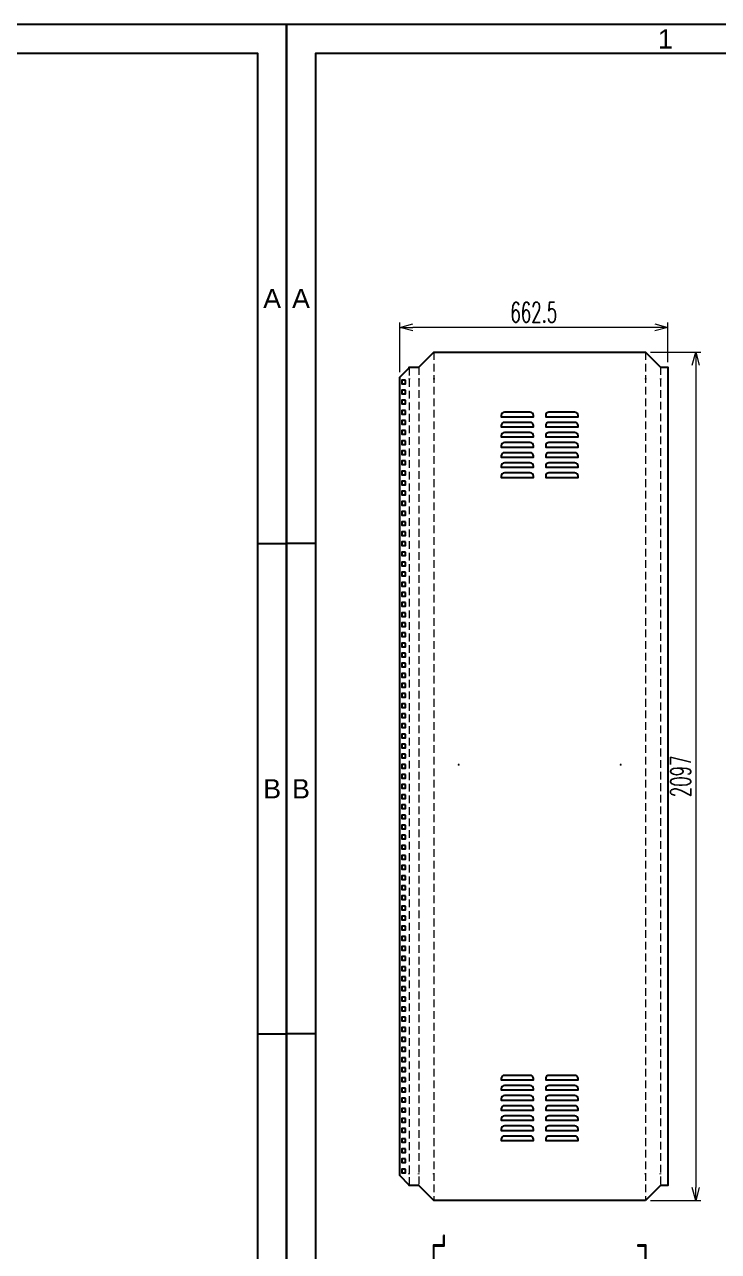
# Model space of a CAD drawing. Header units: millimetres. Extents: x 173893 to 258446, y -176540 to -123824.
# Drawn here: x 197331 to 199045, y -163751 to -160719 of the extents above; entities that cross this region are included whole.
import ezdxf
from ezdxf.enums import TextEntityAlignment as Align

# ---------------------------------------------------------------- set-up
doc = ezdxf.new("R2010")
doc.units = ezdxf.units.MM
doc.header["$LTSCALE"] = 3
doc.linetypes.add('HIDDEN', pattern=[9.525, 6.35, -3.175])
doc.layers.add('@.DM. NÉT ĐỨT', color=8, linetype='HIDDEN', lineweight=9)
for name, color, linetype in [('@.TEXT', 7, 'Continuous'), ('@.VISIBLE', 7, 'Continuous'), ('dim', 7, 'Continuous')]:
    doc.layers.add(name, color=color, linetype=linetype)
doc.styles.add('Ann_w01', font='romans.shx', dxfattribs={"width": 0.6, "bigfont": 'chineset.shx'})
doc.styles.add('Arial', font='arial.ttf')
doc.dimstyles.new('Dim 01_SC25', dxfattribs={"dimscale": 25, "dimtxt": 2, "dimasz": 1.3, "dimexe": 0.5, "dimexo": 0.5, "dimgap": 0.5, "dimtad": 1, "dimdec": 1, "dimzin": 12, "dimdsep": 46, "dimtxsty": 'Ann_w01', "dimblk": 'OPEN30', "dimcen": 1.5, "dimclrd": 6, "dimclre": 6, "dimclrt": 3, "dimadec": 1, "dimazin": 3, "dimtm": 1e-09, "dimtfac": 1, "dimtdec": 1, "dimtix": 1, "dimtmove": 0, "dimatfit": 3, "dimldrblk": 'OPEN30', "dimfxl": 1, "dimtolj": 1, "dimlwd": 0, "dimlwe": 0, "dimarcsym": 0})

# ---------------------------------------------------------------- blocks, each defined once
blk = doc.blocks.new('KHUNG BAN VE (Made by Tung)')
at = {"layer": '@.VISIBLE', "color": 8}
for p, q in [((3, 156), (0, 156)), ((294, 156), (297, 156)), ((3, 105), (0, 105)), ((294, 105), (297, 105))]:
    blk.add_line(p, q, dxfattribs=at)
for points in [[(0, 0), (297, 0), (297, 210), (0, 210)], [(3, 3), (294, 3), (294, 207), (3, 207)]]:
    blk.add_lwpolyline(points, close=True, dxfattribs=at)
at = {"layer": '@.TEXT', "color": 1, "style": 'Arial'}
for s, p in [('1', (39.375, 208.5)), ('A', (1.5, 181.5)), ('A', (295.5, 181.5)), ('B', (1.5, 130.5)), ('B', (295.5, 130.5))]:
    blk.add_text(s, height=2, dxfattribs=at).set_placement(p, align=Align.MIDDLE_CENTER)
for tag, height, p in [('DESIGNER_NAME', 2, (38, 15.5)), ('PROJECT_CODE', 2, (258.5, 15.5)), ('SCALE', 2, (289, 15.5)), ('APPROVED_NAME', 2, (38, 10.5)), ('CUSTOMER_NAME', 2, (258.5, 10.5)), ('PAGE', 2, (289, 10.5)), ('DRAWING_NAME', 4, (173, 8)), ('TOTAL', 2, (289, 5.5))]:
    blk.add_attdef(tag, text='', height=height, dxfattribs=at).set_placement(p, align=Align.MIDDLE_CENTER)
blk = doc.blocks.new('_Open30')
at = {"color": 0, "linetype": 'ByBlock', "lineweight": -2}
for p, q in [((-1, 0.268), (0, 0)), ((0, 0), (-1, -0.268)), ((0, 0), (-1, 0))]:
    blk.add_line(p, q, dxfattribs=at)
blk = doc.blocks.new('*D224')
at = {"layer": 'Defpoints', "color": 0, "transparency": 16777216}
for p in [(198864.3, -161528.3), (198864.3, -163625.3), (198988.8, -163625.3)]:
    blk.add_point(p, dxfattribs=at)
at = {"layer": 'dim', "color": 6, "lineweight": 0, "transparency": 16777216}
for p, q in [((198876.8, -161528.3), (199001.3, -161528.3)), ((198988.8, -161560.8), (198988.8, -163592.8)), ((198876.8, -163625.3), (199001.3, -163625.3))]:
    blk.add_line(p, q, dxfattribs=at)
at = {"layer": 'dim', "color": 6, "lineweight": 0, "transparency": 16777216, "xscale": 32.5, "yscale": 32.5, "zscale": 32.5}
for p, rotation in [((198988.8, -161528.3), 90), ((198988.8, -163625.3), 270)]:
    blk.add_blockref('_Open30', p, dxfattribs=dict(at, rotation=rotation))
at = {"layer": 'dim', "color": 3, "transparency": 16777216, "insert": (198951.3, -162576.8), "char_height": 50, "attachment_point": 5, "rotation": 90, "style": 'Ann_w01'}
blk.add_mtext('\\A1;2097', dxfattribs=at)
blk = doc.blocks.new('*D225')
at = {"layer": 'Defpoints', "color": 0, "transparency": 16777216}
for p in [(198257.5, -161467.3), (198920, -161565.3), (198257.5, -161590.3)]:
    blk.add_point(p, dxfattribs=at)
at = {"layer": 'dim', "color": 6, "lineweight": 0, "transparency": 16777216}
for p, q in [((198257.5, -161577.8), (198257.5, -161454.8)), ((198887.5, -161467.3), (198290, -161467.3)), ((198920, -161552.8), (198920, -161454.8))]:
    blk.add_line(p, q, dxfattribs=at)
at = {"layer": 'dim', "color": 6, "lineweight": 0, "transparency": 16777216, "xscale": 32.5, "yscale": 32.5, "zscale": 32.5, "rotation": 180}
blk.add_blockref('_Open30', (198257.5, -161467.3), dxfattribs=at)
at = {"layer": 'dim', "color": 6, "lineweight": 0, "transparency": 16777216, "xscale": 32.5, "yscale": 32.5, "zscale": 32.5}
blk.add_blockref('_Open30', (198920, -161467.3), dxfattribs=at)
at = {"layer": 'dim', "color": 3, "transparency": 16777216, "insert": (198588.7, -161429.8), "char_height": 50, "attachment_point": 5, "style": 'Ann_w01'}
blk.add_mtext('\\A1;662.5', dxfattribs=at)

msp = doc.modelspace()

# ---------------------------------------------------------------- linework, layer by layer
at = {"color": 1}
for p, q in [((198281.09, -161593.19), (198281.09, -161595.19)), ((198304.79, -161593.19), (198304.79, -161595.19)), ((198341.99, -161593.19), (198341.99, -161595.19)), ((198864.19, -161593.19), (198864.19, -161595.19)), ((198901.39, -161593.19), (198901.39, -161595.19)), ((198404.09, -162548.28), (198402.09, -162548.28)), ((198403.09, -162547.28), (198403.09, -162549.28)), ((198804.09, -162548.28), (198802.09, -162548.28)), ((198803.09, -162547.28), (198803.09, -162549.28)), ((198281.09, -163560.36), (198281.09, -163558.36)), ((198304.79, -163560.36), (198304.79, -163558.36)), ((198341.99, -163560.36), (198341.99, -163558.36)), ((198864.19, -163560.36), (198864.19, -163558.36)), ((198901.39, -163560.36), (198901.39, -163558.36))]:
    msp.add_line(p, q, dxfattribs=at)
for points in [[(198864.29, -163625.28), (198341.89, -163625.28), (198304.89, -163588.28), (198280.99, -163588.28), (198280.99, -163586.78), (198257.49, -163563.28), (198257.49, -161590.28), (198280.99, -161566.78), (198280.99, -161565.28), (198304.89, -161565.28), (198341.89, -161528.28), (198864.29, -161528.28), (198901.29, -161565.28), (198919.99, -161565.28), (198919.99, -163588.28), (198901.29, -163588.28)], [(198271.99, -161597.28), (198262.99, -161597.28), (198262.99, -161606.28), (198271.99, -161606.28)], [(198271.99, -161622.28), (198262.99, -161622.28), (198262.99, -161631.28), (198271.99, -161631.28)], [(198271.99, -161647.28), (198262.99, -161647.28), (198262.99, -161656.28), (198271.99, -161656.28)], [(198271.99, -161672.28), (198262.99, -161672.28), (198262.99, -161681.28), (198271.99, -161681.28)], [(198271.99, -161697.28), (198262.99, -161697.28), (198262.99, -161706.28), (198271.99, -161706.28)], [(198271.99, -161722.28), (198262.99, -161722.28), (198262.99, -161731.28), (198271.99, -161731.28)], [(198271.99, -161747.28), (198262.99, -161747.28), (198262.99, -161756.28), (198271.99, -161756.28)], [(198271.99, -161772.28), (198262.99, -161772.28), (198262.99, -161781.28), (198271.99, -161781.28)], [(198271.99, -161797.28), (198262.99, -161797.28), (198262.99, -161806.28), (198271.99, -161806.28)], [(198271.99, -161822.28), (198262.99, -161822.28), (198262.99, -161831.28), (198271.99, -161831.28)], [(198271.99, -161847.28), (198262.99, -161847.28), (198262.99, -161856.28), (198271.99, -161856.28)], [(198271.99, -161872.28), (198262.99, -161872.28), (198262.99, -161881.28), (198271.99, -161881.28)], [(198271.99, -161897.28), (198262.99, -161897.28), (198262.99, -161906.28), (198271.99, -161906.28)], [(198271.99, -161922.28), (198262.99, -161922.28), (198262.99, -161931.28), (198271.99, -161931.28)], [(198271.99, -161947.28), (198262.99, -161947.28), (198262.99, -161956.28), (198271.99, -161956.28)], [(198271.99, -161972.28), (198262.99, -161972.28), (198262.99, -161981.28), (198271.99, -161981.28)], [(198271.99, -161997.28), (198262.99, -161997.28), (198262.99, -162006.28), (198271.99, -162006.28)], [(198271.99, -162022.28), (198262.99, -162022.28), (198262.99, -162031.28), (198271.99, -162031.28)], [(198271.99, -162047.28), (198262.99, -162047.28), (198262.99, -162056.28), (198271.99, -162056.28)], [(198271.99, -162072.28), (198262.99, -162072.28), (198262.99, -162081.28), (198271.99, -162081.28)], [(198271.99, -162097.28), (198262.99, -162097.28), (198262.99, -162106.28), (198271.99, -162106.28)], [(198271.99, -162122.28), (198262.99, -162122.28), (198262.99, -162131.28), (198271.99, -162131.28)], [(198271.99, -162147.28), (198262.99, -162147.28), (198262.99, -162156.28), (198271.99, -162156.28)], [(198271.99, -162172.28), (198262.99, -162172.28), (198262.99, -162181.28), (198271.99, -162181.28)], [(198271.99, -162197.28), (198262.99, -162197.28), (198262.99, -162206.28), (198271.99, -162206.28)], [(198271.99, -162222.28), (198262.99, -162222.28), (198262.99, -162231.28), (198271.99, -162231.28)], [(198271.99, -162247.28), (198262.99, -162247.28), (198262.99, -162256.28), (198271.99, -162256.28)], [(198271.99, -162272.28), (198262.99, -162272.28), (198262.99, -162281.28), (198271.99, -162281.28)], [(198271.99, -162297.28), (198262.99, -162297.28), (198262.99, -162306.28), (198271.99, -162306.28)], [(198271.99, -162322.28), (198262.99, -162322.28), (198262.99, -162331.28), (198271.99, -162331.28)], [(198271.99, -162347.28), (198262.99, -162347.28), (198262.99, -162356.28), (198271.99, -162356.28)], [(198271.99, -162372.28), (198262.99, -162372.28), (198262.99, -162381.28), (198271.99, -162381.28)], [(198271.99, -162397.28), (198262.99, -162397.28), (198262.99, -162406.28), (198271.99, -162406.28)], [(198271.99, -162422.28), (198262.99, -162422.28), (198262.99, -162431.28), (198271.99, -162431.28)], [(198271.99, -162447.28), (198262.99, -162447.28), (198262.99, -162456.28), (198271.99, -162456.28)], [(198271.99, -162472.28), (198262.99, -162472.28), (198262.99, -162481.28), (198271.99, -162481.28)], [(198271.99, -162497.28), (198262.99, -162497.28), (198262.99, -162506.28), (198271.99, -162506.28)], [(198271.99, -162522.28), (198262.99, -162522.28), (198262.99, -162531.28), (198271.99, -162531.28)], [(198271.99, -162547.28), (198262.99, -162547.28), (198262.99, -162556.28), (198271.99, -162556.28)], [(198271.99, -162572.28), (198262.99, -162572.28), (198262.99, -162581.28), (198271.99, -162581.28)], [(198271.99, -162597.28), (198262.99, -162597.28), (198262.99, -162606.28), (198271.99, -162606.28)], [(198271.99, -162622.28), (198262.99, -162622.28), (198262.99, -162631.28), (198271.99, -162631.28)], [(198271.99, -162647.28), (198262.99, -162647.28), (198262.99, -162656.28), (198271.99, -162656.28)], [(198271.99, -162672.28), (198262.99, -162672.28), (198262.99, -162681.28), (198271.99, -162681.28)], [(198271.99, -162697.28), (198262.99, -162697.28), (198262.99, -162706.28), (198271.99, -162706.28)], [(198271.99, -162722.28), (198262.99, -162722.28), (198262.99, -162731.28), (198271.99, -162731.28)], [(198271.99, -162747.28), (198262.99, -162747.28), (198262.99, -162756.28), (198271.99, -162756.28)], [(198271.99, -162772.28), (198262.99, -162772.28), (198262.99, -162781.28), (198271.99, -162781.28)], [(198271.99, -162797.28), (198262.99, -162797.28), (198262.99, -162806.28), (198271.99, -162806.28)], [(198271.99, -162822.28), (198262.99, -162822.28), (198262.99, -162831.28), (198271.99, -162831.28)], [(198271.99, -162847.28), (198262.99, -162847.28), (198262.99, -162856.28), (198271.99, -162856.28)], [(198271.99, -162872.28), (198262.99, -162872.28), (198262.99, -162881.28), (198271.99, -162881.28)], [(198271.99, -162897.28), (198262.99, -162897.28), (198262.99, -162906.28), (198271.99, -162906.28)], [(198271.99, -162922.28), (198262.99, -162922.28), (198262.99, -162931.28), (198271.99, -162931.28)], [(198271.99, -162947.28), (198262.99, -162947.28), (198262.99, -162956.28), (198271.99, -162956.28)], [(198271.99, -162972.28), (198262.99, -162972.28), (198262.99, -162981.28), (198271.99, -162981.28)], [(198271.99, -162997.28), (198262.99, -162997.28), (198262.99, -163006.28), (198271.99, -163006.28)], [(198271.99, -163022.28), (198262.99, -163022.28), (198262.99, -163031.28), (198271.99, -163031.28)], [(198271.99, -163047.28), (198262.99, -163047.28), (198262.99, -163056.28), (198271.99, -163056.28)], [(198271.99, -163072.28), (198262.99, -163072.28), (198262.99, -163081.28), (198271.99, -163081.28)], [(198271.99, -163097.28), (198262.99, -163097.28), (198262.99, -163106.28), (198271.99, -163106.28)], [(198271.99, -163122.28), (198262.99, -163122.28), (198262.99, -163131.28), (198271.99, -163131.28)], [(198271.99, -163147.28), (198262.99, -163147.28), (198262.99, -163156.28), (198271.99, -163156.28)], [(198271.99, -163172.28), (198262.99, -163172.28), (198262.99, -163181.28), (198271.99, -163181.28)], [(198271.99, -163197.28), (198262.99, -163197.28), (198262.99, -163206.28), (198271.99, -163206.28)], [(198271.99, -163222.28), (198262.99, -163222.28), (198262.99, -163231.28), (198271.99, -163231.28)], [(198271.99, -163247.28), (198262.99, -163247.28), (198262.99, -163256.28), (198271.99, -163256.28)], [(198271.99, -163272.28), (198262.99, -163272.28), (198262.99, -163281.28), (198271.99, -163281.28)], [(198271.99, -163297.28), (198262.99, -163297.28), (198262.99, -163306.28), (198271.99, -163306.28)], [(198271.99, -163322.28), (198262.99, -163322.28), (198262.99, -163331.28), (198271.99, -163331.28)], [(198271.99, -163347.28), (198262.99, -163347.28), (198262.99, -163356.28), (198271.99, -163356.28)], [(198271.99, -163372.28), (198262.99, -163372.28), (198262.99, -163381.28), (198271.99, -163381.28)], [(198271.99, -163397.28), (198262.99, -163397.28), (198262.99, -163406.28), (198271.99, -163406.28)], [(198271.99, -163422.28), (198262.99, -163422.28), (198262.99, -163431.28), (198271.99, -163431.28)], [(198271.99, -163447.28), (198262.99, -163447.28), (198262.99, -163456.28), (198271.99, -163456.28)], [(198271.99, -163472.28), (198262.99, -163472.28), (198262.99, -163481.28), (198271.99, -163481.28)], [(198271.99, -163497.28), (198262.99, -163497.28), (198262.99, -163506.28), (198271.99, -163506.28)], [(198271.99, -163522.28), (198262.99, -163522.28), (198262.99, -163531.28), (198271.99, -163531.28)], [(198271.99, -163547.28), (198262.99, -163547.28), (198262.99, -163556.28), (198271.99, -163556.28)], [(198365.59, -163711.78), (198365.59, -163735.28), (198340.59, -163735.28), (198340.59, -163775.28), (198865.59, -163775.28), (198865.59, -163735.28), (198845.59, -163735.28), (198845.59, -163736.78), (198864.09, -163736.78), (198864.09, -163773.78), (198342.09, -163773.78), (198342.09, -163736.78), (198367.09, -163736.78), (198367.09, -163711.78)]]:
    msp.add_lwpolyline(points, close=True)
at = {"color": 2}
for points in [[(198580.09, -161676.78), (198516.09, -161676.78, 0.4142136), (198508.09, -161684.78), (198508.09, -161687.78), (198588.09, -161687.78), (198588.09, -161684.78, 0.4142136)], [(198690.09, -161676.78), (198626.09, -161676.78, 0.4142136), (198618.09, -161684.78), (198618.09, -161687.78), (198698.09, -161687.78), (198698.09, -161684.78, 0.4142136)], [(198580.09, -161701.78), (198516.09, -161701.78, 0.4142136), (198508.09, -161709.78), (198508.09, -161712.78), (198588.09, -161712.78), (198588.09, -161709.78, 0.4142136)], [(198690.09, -161701.78), (198626.09, -161701.78, 0.4142136), (198618.09, -161709.78), (198618.09, -161712.78), (198698.09, -161712.78), (198698.09, -161709.78, 0.4142136)], [(198580.09, -161726.78), (198516.09, -161726.78, 0.4142136), (198508.09, -161734.78), (198508.09, -161737.78), (198588.09, -161737.78), (198588.09, -161734.78, 0.4142136)], [(198690.09, -161726.78), (198626.09, -161726.78, 0.4142136), (198618.09, -161734.78), (198618.09, -161737.78), (198698.09, -161737.78), (198698.09, -161734.78, 0.4142136)], [(198580.09, -161751.78), (198516.09, -161751.78, 0.4142136), (198508.09, -161759.78), (198508.09, -161762.78), (198588.09, -161762.78), (198588.09, -161759.78, 0.4142136)], [(198580.09, -161776.78), (198516.09, -161776.78, 0.4142136), (198508.09, -161784.78), (198508.09, -161787.78), (198588.09, -161787.78), (198588.09, -161784.78, 0.4142136)], [(198690.09, -161751.78), (198626.09, -161751.78, 0.4142136), (198618.09, -161759.78), (198618.09, -161762.78), (198698.09, -161762.78), (198698.09, -161759.78, 0.4142136)], [(198690.09, -161776.78), (198626.09, -161776.78, 0.4142136), (198618.09, -161784.78), (198618.09, -161787.78), (198698.09, -161787.78), (198698.09, -161784.78, 0.4142136)], [(198580.09, -161801.78), (198516.09, -161801.78, 0.4142136), (198508.09, -161809.78), (198508.09, -161812.78), (198588.09, -161812.78), (198588.09, -161809.78, 0.4142136)], [(198690.09, -161801.78), (198626.09, -161801.78, 0.4142136), (198618.09, -161809.78), (198618.09, -161812.78), (198698.09, -161812.78), (198698.09, -161809.78, 0.4142136)], [(198580.09, -161826.78), (198516.09, -161826.78, 0.4142136), (198508.09, -161834.78), (198508.09, -161837.78), (198588.09, -161837.78), (198588.09, -161834.78, 0.4142136)], [(198690.09, -161826.78), (198626.09, -161826.78, 0.4142136), (198618.09, -161834.78), (198618.09, -161837.78), (198698.09, -161837.78), (198698.09, -161834.78, 0.4142136)], [(198580.09, -163315.78), (198516.09, -163315.78, 0.4142136), (198508.09, -163323.78), (198508.09, -163326.78), (198588.09, -163326.78), (198588.09, -163323.78, 0.4142136)], [(198690.09, -163315.78), (198626.09, -163315.78, 0.4142136), (198618.09, -163323.78), (198618.09, -163326.78), (198698.09, -163326.78), (198698.09, -163323.78, 0.4142136)], [(198580.09, -163340.78), (198516.09, -163340.78, 0.4142136), (198508.09, -163348.78), (198508.09, -163351.78), (198588.09, -163351.78), (198588.09, -163348.78, 0.4142136)], [(198690.09, -163340.78), (198626.09, -163340.78, 0.4142136), (198618.09, -163348.78), (198618.09, -163351.78), (198698.09, -163351.78), (198698.09, -163348.78, 0.4142136)], [(198580.09, -163365.78), (198516.09, -163365.78, 0.4142136), (198508.09, -163373.78), (198508.09, -163376.78), (198588.09, -163376.78), (198588.09, -163373.78, 0.4142136)], [(198690.09, -163365.78), (198626.09, -163365.78, 0.4142136), (198618.09, -163373.78), (198618.09, -163376.78), (198698.09, -163376.78), (198698.09, -163373.78, 0.4142136)], [(198580.09, -163390.78), (198516.09, -163390.78, 0.4142136), (198508.09, -163398.78), (198508.09, -163401.78), (198588.09, -163401.78), (198588.09, -163398.78, 0.4142136)], [(198580.09, -163415.78), (198516.09, -163415.78, 0.4142136), (198508.09, -163423.78), (198508.09, -163426.78), (198588.09, -163426.78), (198588.09, -163423.78, 0.4142136)], [(198690.09, -163390.78), (198626.09, -163390.78, 0.4142136), (198618.09, -163398.78), (198618.09, -163401.78), (198698.09, -163401.78), (198698.09, -163398.78, 0.4142136)], [(198690.09, -163415.78), (198626.09, -163415.78, 0.4142136), (198618.09, -163423.78), (198618.09, -163426.78), (198698.09, -163426.78), (198698.09, -163423.78, 0.4142136)], [(198580.09, -163440.78), (198516.09, -163440.78, 0.4142136), (198508.09, -163448.78), (198508.09, -163451.78), (198588.09, -163451.78), (198588.09, -163448.78, 0.4142136)], [(198690.09, -163440.78), (198626.09, -163440.78, 0.4142136), (198618.09, -163448.78), (198618.09, -163451.78), (198698.09, -163451.78), (198698.09, -163448.78, 0.4142136)], [(198580.09, -163465.78), (198516.09, -163465.78, 0.4142136), (198508.09, -163473.78), (198508.09, -163476.78), (198588.09, -163476.78), (198588.09, -163473.78, 0.4142136)], [(198690.09, -163465.78), (198626.09, -163465.78, 0.4142136), (198618.09, -163473.78), (198618.09, -163476.78), (198698.09, -163476.78), (198698.09, -163473.78, 0.4142136)]]:
    msp.add_lwpolyline(points, format="xyb", close=True, dxfattribs=at)
at = {"layer": '@.DM. NÉT ĐỨT', "linetype": 'HIDDEN'}
msp.add_line((198304.79, -161565.28), (198304.79, -163588.28), dxfattribs=at)
for points in [[(198341.99, -161528.28), (198341.99, -163625.28)], [(198864.19, -161528.28), (198864.19, -163625.28)], [(198281.09, -161566.78), (198281.09, -163586.78)], [(198901.39, -161565.28), (198901.39, -163588.28)]]:
    msp.add_lwpolyline(points, dxfattribs=at)

# ---------------------------------------------------------------- block references
at = {"layer": '@.VISIBLE', "xscale": 23.76, "yscale": 23.76, "zscale": 23.76}
for p in [(190921.35, -165708.16), (197978.07, -165708.16)]:
    msp.add_blockref('KHUNG BAN VE (Made by Tung)', p, dxfattribs=at)

# ---------------------------------------------------------------- dimensions: what is measured, and where the dimension line sits
at = {"layer": 'dim'}
for base, p1, p2, angle, picture, middle in [((198257.49, -161467.31), (198919.99, -161565.28), (198257.49, -161590.28), 180, '*D225', (198588.74, -161429.81)), ((198988.77, -163625.28), (198864.29, -161528.28), (198864.29, -163625.28), 90, '*D224', (198951.27, -162576.78))]:
    dim = msp.add_linear_dim(base=base, p1=p1, p2=p2, angle=angle, dimstyle='Dim 01_SC25', dxfattribs=at)
    dim.commit()
    dim.dimension.update_dxf_attribs({"geometry": picture, "text_midpoint": middle})

doc.saveas('drawing.dxf')
